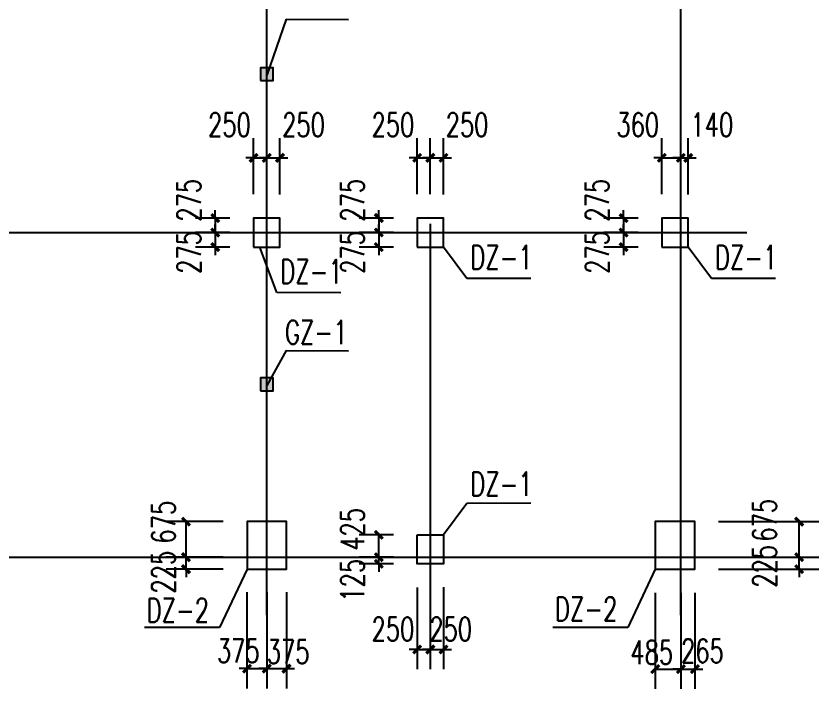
# Model space of a CAD drawing. Extents: x 180850 to 1399066, y 48356 to 327880.
# Drawn here: x 356679 to 371899, y 65414 to 78159 of the extents above; entities that cross this region are included whole.
import ezdxf

# ---------------------------------------------------------------- set-up
doc = ezdxf.new("R2010")
doc.units = 0
doc.header["$LTSCALE"] = 1000
for name, color, linetype in [('AXIS', 3, 'Continuous'), ('BASE_DE', 7, 'Continuous'), ('DIM_LEAD', 3, 'Continuous'), ('DOTE', 1, 'Continuous'), ('YCX', 90, 'Continuous'), ('承台', 2, 'Continuous')]:
    doc.layers.add(name, color=color, linetype=linetype)
doc.styles.add('_TCH_DIM_T3', font='SIMPLEX', dxfattribs={"width": 0.705882, "bigfont": 'GBCBIG'})
doc.dimstyles.new('_TCH_ARCH&&150', dxfattribs={"dimtxt": 446.25, "dimasz": 150, "dimexe": 375, "dimexo": 450, "dimgap": 189.375, "dimtad": 1, "dimdec": 0, "dimzin": 0, "dimdsep": 46, "dimtxsty": '_TCH_DIM_T3', "dimblk": 'ARCHTICK', "dimcen": 0.09, "dimclrd": 3, "dimclre": 3, "dimclrt": 7, "dimazin": 2, "dimtfac": 1, "dimtdec": 0, "dimtix": 1, "dimtmove": 2, "dimatfit": 3, "dimfxl": 1, "dimtolj": 1, "dimtzin": 0, "dimarcsym": 0})
doc.dimstyles.new('TCH_150_1', dxfattribs={"dimtxt": 446.25, "dimasz": 150, "dimexe": 375, "dimexo": 450, "dimgap": 189.375, "dimtad": 1, "dimdec": 0, "dimzin": 0, "dimdsep": 46, "dimtxsty": '_TCH_DIM_T3', "dimblk": 'ARCHTICK', "dimcen": 0.09, "dimclrd": 256, "dimclre": 256, "dimclrt": 7, "dimazin": 2, "dimtfac": 1, "dimtdec": 0, "dimtix": 1, "dimtmove": 2, "dimatfit": 3, "dimfxl": 1, "dimtolj": 1, "dimtzin": 0, "dimarcsym": 0})

# ---------------------------------------------------------------- blocks, each defined once
blk = doc.blocks.new('_ArchTick')
at = {"color": 0, "linetype": 'ByBlock', "const_width": 0.4}
blk.add_lwpolyline([(-0.5, -0.5), (0.5, 0.5)], dxfattribs=at)
blk = doc.blocks.new('*D1081')
at = {"color": 3, "lineweight": -2, "transparency": 16777216}
for p, q in [((368797, 67233), (368797, 65414)), ((369282, 67233), (369282, 65414)), ((368797, 65789), (369282, 65789))]:
    blk.add_line(p, q, dxfattribs=at)
at = {"layer": 'Defpoints', "color": 0, "transparency": 16777216}
for p in [(368797, 67683), (369282, 67683), (369282, 65789)]:
    blk.add_point(p, dxfattribs=at)
at = {"color": 3, "lineweight": -2, "transparency": 16777216, "xscale": 150, "yscale": 150, "zscale": 150, "rotation": 180}
blk.add_blockref('_ArchTick', (368797, 65789), dxfattribs=at)
at = {"color": 3, "lineweight": -2, "transparency": 16777216, "xscale": 150, "yscale": 150, "zscale": 150}
blk.add_blockref('_ArchTick', (369282, 65789), dxfattribs=at)
at = {"color": 7, "transparency": 16777216, "insert": (368730, 66106), "char_height": 446.2, "attachment_point": 5, "style": '_TCH_DIM_T3'}
blk.add_mtext('\\A1;485', dxfattribs=at)
blk = doc.blocks.new('*D1082')
at = {"color": 3, "lineweight": -2, "transparency": 16777216}
for p, q in [((369282, 67233), (369282, 65414)), ((369547, 67233), (369547, 65414)), ((369282, 65789), (369132, 65789)), ((369282, 65789), (369547, 65789)), ((369547, 65789), (369697, 65789))]:
    blk.add_line(p, q, dxfattribs=at)
at = {"layer": 'Defpoints', "color": 0, "transparency": 16777216}
for p in [(369282, 67683), (369547, 67683), (369547, 65789)]:
    blk.add_point(p, dxfattribs=at)
at = {"color": 3, "lineweight": -2, "transparency": 16777216, "xscale": 150, "yscale": 150, "zscale": 150}
blk.add_blockref('_ArchTick', (369282, 65789), dxfattribs=at)
at = {"color": 3, "lineweight": -2, "transparency": 16777216, "xscale": 150, "yscale": 150, "zscale": 150, "rotation": 180}
blk.add_blockref('_ArchTick', (369547, 65789), dxfattribs=at)
at = {"color": 7, "transparency": 16777216, "insert": (369690, 66133), "char_height": 446.2, "attachment_point": 5, "style": '_TCH_DIM_T3'}
blk.add_mtext('\\A1;265', dxfattribs=at)
blk = doc.blocks.new('*D1083')
at = {"color": 3, "lineweight": -2, "transparency": 16777216}
for p, q in [((361057, 67244), (361057, 65423)), ((361432, 67244), (361432, 65423)), ((361057, 65798), (360907, 65798)), ((361057, 65798), (361432, 65798)), ((361432, 65798), (361582, 65798))]:
    blk.add_line(p, q, dxfattribs=at)
at = {"layer": 'Defpoints', "color": 0, "transparency": 16777216}
for p in [(361057, 67694), (361432, 67694), (361432, 65798)]:
    blk.add_point(p, dxfattribs=at)
at = {"color": 3, "lineweight": -2, "transparency": 16777216, "xscale": 150, "yscale": 150, "zscale": 150}
blk.add_blockref('_ArchTick', (361057, 65798), dxfattribs=at)
at = {"color": 3, "lineweight": -2, "transparency": 16777216, "xscale": 150, "yscale": 150, "zscale": 150, "rotation": 180}
blk.add_blockref('_ArchTick', (361432, 65798), dxfattribs=at)
at = {"color": 7, "transparency": 16777216, "insert": (360892, 66136), "char_height": 446.2, "attachment_point": 5, "style": '_TCH_DIM_T3'}
blk.add_mtext('\\A1;375', dxfattribs=at)
blk = doc.blocks.new('*D1084')
at = {"color": 3, "lineweight": -2, "transparency": 16777216}
for p, q in [((361432, 67244), (361432, 65423)), ((361807, 67244), (361807, 65423)), ((361432, 65798), (361282, 65798)), ((361432, 65798), (361807, 65798)), ((361807, 65798), (361957, 65798))]:
    blk.add_line(p, q, dxfattribs=at)
at = {"layer": 'Defpoints', "color": 0, "transparency": 16777216}
for p in [(361432, 67694), (361807, 67694), (361807, 65798)]:
    blk.add_point(p, dxfattribs=at)
at = {"color": 3, "lineweight": -2, "transparency": 16777216, "xscale": 150, "yscale": 150, "zscale": 150}
blk.add_blockref('_ArchTick', (361432, 65798), dxfattribs=at)
at = {"color": 3, "lineweight": -2, "transparency": 16777216, "xscale": 150, "yscale": 150, "zscale": 150, "rotation": 180}
blk.add_blockref('_ArchTick', (361807, 65798), dxfattribs=at)
at = {"color": 7, "transparency": 16777216, "insert": (361838, 66119), "char_height": 446.2, "attachment_point": 5, "style": '_TCH_DIM_T3'}
blk.add_mtext('\\A1;375', dxfattribs=at)
blk = doc.blocks.new('*D1085')
at = {"color": 3, "lineweight": -2, "transparency": 16777216}
for p, q in [((369997, 68583), (371899, 68583)), ((371524, 67908), (371524, 68583)), ((369997, 67908), (371899, 67908))]:
    blk.add_line(p, q, dxfattribs=at)
at = {"layer": 'Defpoints', "color": 0, "transparency": 16777216}
for p in [(369547, 68583), (371524, 68583), (369547, 67908)]:
    blk.add_point(p, dxfattribs=at)
at = {"color": 3, "lineweight": -2, "transparency": 16777216, "xscale": 150, "yscale": 150, "zscale": 150}
for p, rotation in [((371524, 68583), 90), ((371524, 67908), 270)]:
    blk.add_blockref('_ArchTick', p, dxfattribs=dict(at, rotation=rotation))
at = {"color": 7, "transparency": 16777216, "insert": (370869, 68608), "char_height": 446.2, "attachment_point": 5, "rotation": 90, "style": '_TCH_DIM_T3'}
blk.add_mtext('\\A1;675', dxfattribs=at)
blk = doc.blocks.new('*D1086')
at = {"color": 3, "lineweight": -2, "transparency": 16777216}
for p, q in [((371524, 67908), (371524, 68058)), ((369997, 67908), (371899, 67908)), ((371524, 67683), (371524, 67908)), ((369998, 67683), (371899, 67683)), ((371524, 67683), (371524, 67533))]:
    blk.add_line(p, q, dxfattribs=at)
at = {"layer": 'Defpoints', "color": 0, "transparency": 16777216}
for p in [(369547, 67908), (371524, 67908), (369548, 67683)]:
    blk.add_point(p, dxfattribs=at)
at = {"color": 3, "lineweight": -2, "transparency": 16777216, "xscale": 150, "yscale": 150, "zscale": 150}
for p, rotation in [((371524, 67908), 270), ((371524, 67683), 90)]:
    blk.add_blockref('_ArchTick', p, dxfattribs=dict(at, rotation=rotation))
at = {"color": 7, "transparency": 16777216, "insert": (370869, 67737), "char_height": 446.2, "attachment_point": 5, "rotation": 90, "style": '_TCH_DIM_T3'}
blk.add_mtext('\\A1;225', dxfattribs=at)
blk = doc.blocks.new('*D1087')
at = {"color": 3, "lineweight": -2, "transparency": 16777216}
for p, q in [((360607, 68583), (359526, 68583)), ((359901, 67908), (359901, 68583)), ((360607, 67908), (359526, 67908))]:
    blk.add_line(p, q, dxfattribs=at)
at = {"layer": 'Defpoints', "color": 0, "transparency": 16777216}
for p in [(359901, 68583), (361057, 68583), (361057, 67908)]:
    blk.add_point(p, dxfattribs=at)
at = {"color": 3, "lineweight": -2, "transparency": 16777216, "xscale": 150, "yscale": 150, "zscale": 150}
for p, rotation in [((359901, 68583), 90), ((359901, 67908), 270)]:
    blk.add_blockref('_ArchTick', p, dxfattribs=dict(at, rotation=rotation))
at = {"color": 7, "transparency": 16777216, "insert": (359474, 68572), "char_height": 446.2, "attachment_point": 5, "rotation": 90, "style": '_TCH_DIM_T3'}
blk.add_mtext('\\A1;675', dxfattribs=at)
blk = doc.blocks.new('*D1088')
at = {"color": 3, "lineweight": -2, "transparency": 16777216}
for p, q in [((359901, 67908), (359901, 68058)), ((360607, 67908), (359526, 67908)), ((359901, 67683), (359901, 67908)), ((360608, 67683), (359526, 67683)), ((359901, 67683), (359901, 67533))]:
    blk.add_line(p, q, dxfattribs=at)
at = {"layer": 'Defpoints', "color": 0, "transparency": 16777216}
for p in [(359901, 67908), (361057, 67908), (361058, 67683)]:
    blk.add_point(p, dxfattribs=at)
at = {"color": 3, "lineweight": -2, "transparency": 16777216, "xscale": 150, "yscale": 150, "zscale": 150}
for p, rotation in [((359901, 67908), 270), ((359901, 67683), 90)]:
    blk.add_blockref('_ArchTick', p, dxfattribs=dict(at, rotation=rotation))
at = {"color": 7, "transparency": 16777216, "insert": (359474, 67624), "char_height": 446.2, "attachment_point": 5, "rotation": 90, "style": '_TCH_DIM_T3'}
blk.add_mtext('\\A1;225', dxfattribs=at)
blk = doc.blocks.new('*D1089')
at = {"layer": 'AXIS', "linetype": 'ByBlock', "lineweight": -2, "transparency": 16777216}
for p, q in [((364282, 67333), (364282, 65786)), ((364532, 67333), (364532, 65786)), ((364282, 66161), (364132, 66161)), ((364282, 66161), (364532, 66161)), ((364532, 66161), (364682, 66161))]:
    blk.add_line(p, q, dxfattribs=at)
at = {"layer": 'Defpoints', "color": 0, "linetype": 'ByBlock', "transparency": 16777216}
for p in [(364282, 67783), (364532, 67783), (364532, 66161)]:
    blk.add_point(p, dxfattribs=at)
at = {"layer": 'AXIS', "linetype": 'ByBlock', "lineweight": -2, "transparency": 16777216, "xscale": 150, "yscale": 150, "zscale": 150}
blk.add_blockref('_ArchTick', (364282, 66161), dxfattribs=at)
at = {"layer": 'AXIS', "linetype": 'ByBlock', "lineweight": -2, "transparency": 16777216, "xscale": 150, "yscale": 150, "zscale": 150, "rotation": 180}
blk.add_blockref('_ArchTick', (364532, 66161), dxfattribs=at)
at = {"layer": 'AXIS', "color": 7, "linetype": 'ByBlock', "transparency": 16777216, "insert": (363824, 66548), "char_height": 446.2, "attachment_point": 5, "style": '_TCH_DIM_T3'}
blk.add_mtext('\\A1;250', dxfattribs=at)
blk = doc.blocks.new('*D1090')
at = {"layer": 'AXIS', "linetype": 'ByBlock', "lineweight": -2, "transparency": 16777216}
for p, q in [((363832, 68333), (363181, 68333)), ((363556, 67908), (363556, 68333)), ((363832, 67908), (363181, 67908))]:
    blk.add_line(p, q, dxfattribs=at)
at = {"layer": 'Defpoints', "color": 0, "linetype": 'ByBlock', "transparency": 16777216}
for p in [(363556, 68333), (364282, 68333), (364282, 67908)]:
    blk.add_point(p, dxfattribs=at)
at = {"layer": 'AXIS', "linetype": 'ByBlock', "lineweight": -2, "transparency": 16777216, "xscale": 150, "yscale": 150, "zscale": 150}
for p, rotation in [((363556, 68333), 90), ((363556, 67908), 270)]:
    blk.add_blockref('_ArchTick', p, dxfattribs=dict(at, rotation=rotation))
at = {"layer": 'AXIS', "color": 7, "linetype": 'ByBlock', "transparency": 16777216, "insert": (363056, 68435), "char_height": 446.2, "attachment_point": 5, "rotation": 90, "style": '_TCH_DIM_T3'}
blk.add_mtext('\\A1;425', dxfattribs=at)
blk = doc.blocks.new('*D1091')
at = {"layer": 'AXIS', "linetype": 'ByBlock', "lineweight": -2, "transparency": 16777216}
for p, q in [((363556, 67908), (363556, 68058)), ((363832, 67908), (363181, 67908)), ((363556, 67783), (363556, 67908)), ((363832, 67783), (363181, 67783)), ((363556, 67783), (363556, 67633))]:
    blk.add_line(p, q, dxfattribs=at)
at = {"layer": 'Defpoints', "color": 0, "linetype": 'ByBlock', "transparency": 16777216}
for p in [(363556, 67908), (364282, 67908), (364282, 67783)]:
    blk.add_point(p, dxfattribs=at)
at = {"layer": 'AXIS', "linetype": 'ByBlock', "lineweight": -2, "transparency": 16777216, "xscale": 150, "yscale": 150, "zscale": 150}
for p, rotation in [((363556, 67908), 270), ((363556, 67783), 90)]:
    blk.add_blockref('_ArchTick', p, dxfattribs=dict(at, rotation=rotation))
at = {"layer": 'AXIS', "color": 7, "linetype": 'ByBlock', "transparency": 16777216, "insert": (363056, 67472), "char_height": 446.2, "attachment_point": 5, "rotation": 90, "style": '_TCH_DIM_T3'}
blk.add_mtext('\\A1;125', dxfattribs=at)
blk = doc.blocks.new('*D1092')
at = {"layer": 'AXIS', "linetype": 'ByBlock', "lineweight": -2, "transparency": 16777216}
for p, q in [((364532, 67333), (364532, 65786)), ((364782, 67339), (364782, 65786)), ((364532, 66161), (364382, 66161)), ((364532, 66161), (364782, 66161)), ((364782, 66161), (364932, 66161))]:
    blk.add_line(p, q, dxfattribs=at)
at = {"layer": 'Defpoints', "color": 0, "linetype": 'ByBlock', "transparency": 16777216}
for p in [(364532, 67783), (364782, 67789), (364782, 66161)]:
    blk.add_point(p, dxfattribs=at)
at = {"layer": 'AXIS', "linetype": 'ByBlock', "lineweight": -2, "transparency": 16777216, "xscale": 150, "yscale": 150, "zscale": 150}
blk.add_blockref('_ArchTick', (364532, 66161), dxfattribs=at)
at = {"layer": 'AXIS', "linetype": 'ByBlock', "lineweight": -2, "transparency": 16777216, "xscale": 150, "yscale": 150, "zscale": 150, "rotation": 180}
blk.add_blockref('_ArchTick', (364782, 66161), dxfattribs=at)
at = {"layer": 'AXIS', "color": 7, "linetype": 'ByBlock', "transparency": 16777216, "insert": (364919, 66548), "char_height": 446.2, "attachment_point": 5, "style": '_TCH_DIM_T3'}
blk.add_mtext('\\A1;250', dxfattribs=at)
blk = doc.blocks.new('*D1121')
at = {"layer": 'AXIS', "linetype": 'ByBlock', "lineweight": -2, "transparency": 16777216}
for p, q in [((364282, 74783), (364282, 75848)), ((364532, 74783), (364532, 75848)), ((364282, 75473), (364132, 75473)), ((364282, 75473), (364532, 75473)), ((364532, 75473), (364682, 75473))]:
    blk.add_line(p, q, dxfattribs=at)
at = {"layer": 'Defpoints', "color": 0, "linetype": 'ByBlock', "transparency": 16777216}
for p in [(364532, 75473), (364282, 74333), (364532, 74333)]:
    blk.add_point(p, dxfattribs=at)
at = {"layer": 'AXIS', "linetype": 'ByBlock', "lineweight": -2, "transparency": 16777216, "xscale": 150, "yscale": 150, "zscale": 150}
blk.add_blockref('_ArchTick', (364282, 75473), dxfattribs=at)
at = {"layer": 'AXIS', "linetype": 'ByBlock', "lineweight": -2, "transparency": 16777216, "xscale": 150, "yscale": 150, "zscale": 150, "rotation": 180}
blk.add_blockref('_ArchTick', (364532, 75473), dxfattribs=at)
at = {"layer": 'AXIS', "color": 7, "linetype": 'ByBlock', "transparency": 16777216, "insert": (363824, 76100), "char_height": 446.2, "attachment_point": 5, "style": '_TCH_DIM_T3'}
blk.add_mtext('\\A1;250', dxfattribs=at)
blk = doc.blocks.new('*D1122')
at = {"layer": 'AXIS', "linetype": 'ByBlock', "lineweight": -2, "transparency": 16777216}
for p, q in [((363556, 74058), (363556, 74208)), ((363832, 74058), (363181, 74058)), ((363556, 74058), (363556, 73783)), ((363832, 73783), (363181, 73783)), ((363556, 73783), (363556, 73633))]:
    blk.add_line(p, q, dxfattribs=at)
at = {"layer": 'Defpoints', "color": 0, "linetype": 'ByBlock', "transparency": 16777216}
for p in [(364282, 74058), (363556, 73783), (364282, 73783)]:
    blk.add_point(p, dxfattribs=at)
at = {"layer": 'AXIS', "linetype": 'ByBlock', "lineweight": -2, "transparency": 16777216, "xscale": 150, "yscale": 150, "zscale": 150}
for p, rotation in [((363556, 74058), 270), ((363556, 73783), 90)]:
    blk.add_blockref('_ArchTick', p, dxfattribs=dict(at, rotation=rotation))
at = {"layer": 'AXIS', "color": 7, "linetype": 'ByBlock', "transparency": 16777216, "insert": (363056, 73681), "char_height": 446.2, "attachment_point": 5, "rotation": 90, "style": '_TCH_DIM_T3'}
blk.add_mtext('\\A1;275', dxfattribs=at)
blk = doc.blocks.new('*D1123')
at = {"layer": 'AXIS', "linetype": 'ByBlock', "lineweight": -2, "transparency": 16777216}
for p, q in [((363556, 74333), (363556, 74483)), ((363832, 74333), (363181, 74333)), ((363556, 74333), (363556, 74058)), ((363832, 74058), (363181, 74058)), ((363556, 74058), (363556, 73908))]:
    blk.add_line(p, q, dxfattribs=at)
at = {"layer": 'Defpoints', "color": 0, "linetype": 'ByBlock', "transparency": 16777216}
for p in [(364282, 74333), (363556, 74058), (364282, 74058)]:
    blk.add_point(p, dxfattribs=at)
at = {"layer": 'AXIS', "linetype": 'ByBlock', "lineweight": -2, "transparency": 16777216, "xscale": 150, "yscale": 150, "zscale": 150}
for p, rotation in [((363556, 74333), 270), ((363556, 74058), 90)]:
    blk.add_blockref('_ArchTick', p, dxfattribs=dict(at, rotation=rotation))
at = {"layer": 'AXIS', "color": 7, "linetype": 'ByBlock', "transparency": 16777216, "insert": (363056, 74669), "char_height": 446.2, "attachment_point": 5, "rotation": 90, "style": '_TCH_DIM_T3'}
blk.add_mtext('\\A1;275', dxfattribs=at)
blk = doc.blocks.new('*D1124')
at = {"layer": 'AXIS', "linetype": 'ByBlock', "lineweight": -2, "transparency": 16777216}
for p, q in [((364532, 74783), (364532, 75848)), ((364782, 74778), (364782, 75848)), ((364532, 75473), (364382, 75473)), ((364532, 75473), (364782, 75473)), ((364782, 75473), (364932, 75473))]:
    blk.add_line(p, q, dxfattribs=at)
at = {"layer": 'Defpoints', "color": 0, "linetype": 'ByBlock', "transparency": 16777216}
for p in [(364782, 75473), (364532, 74333), (364782, 74328)]:
    blk.add_point(p, dxfattribs=at)
at = {"layer": 'AXIS', "linetype": 'ByBlock', "lineweight": -2, "transparency": 16777216, "xscale": 150, "yscale": 150, "zscale": 150}
blk.add_blockref('_ArchTick', (364532, 75473), dxfattribs=at)
at = {"layer": 'AXIS', "linetype": 'ByBlock', "lineweight": -2, "transparency": 16777216, "xscale": 150, "yscale": 150, "zscale": 150, "rotation": 180}
blk.add_blockref('_ArchTick', (364782, 75473), dxfattribs=at)
at = {"layer": 'AXIS', "color": 7, "linetype": 'ByBlock', "transparency": 16777216, "insert": (365229, 76100), "char_height": 446.2, "attachment_point": 5, "style": '_TCH_DIM_T3'}
blk.add_mtext('\\A1;250', dxfattribs=at)
blk = doc.blocks.new('*D1125')
at = {"layer": 'AXIS', "linetype": 'ByBlock', "lineweight": -2, "transparency": 16777216}
for p, q in [((361182, 74783), (361182, 75848)), ((361432, 74783), (361432, 75848)), ((361182, 75473), (361032, 75473)), ((361182, 75473), (361432, 75473)), ((361432, 75473), (361582, 75473))]:
    blk.add_line(p, q, dxfattribs=at)
at = {"layer": 'Defpoints', "color": 0, "linetype": 'ByBlock', "transparency": 16777216}
for p in [(361432, 75473), (361182, 74333), (361432, 74333)]:
    blk.add_point(p, dxfattribs=at)
at = {"layer": 'AXIS', "linetype": 'ByBlock', "lineweight": -2, "transparency": 16777216, "xscale": 150, "yscale": 150, "zscale": 150}
blk.add_blockref('_ArchTick', (361182, 75473), dxfattribs=at)
at = {"layer": 'AXIS', "linetype": 'ByBlock', "lineweight": -2, "transparency": 16777216, "xscale": 150, "yscale": 150, "zscale": 150, "rotation": 180}
blk.add_blockref('_ArchTick', (361432, 75473), dxfattribs=at)
at = {"layer": 'AXIS', "color": 7, "linetype": 'ByBlock', "transparency": 16777216, "insert": (360724, 76100), "char_height": 446.2, "attachment_point": 5, "style": '_TCH_DIM_T3'}
blk.add_mtext('\\A1;250', dxfattribs=at)
blk = doc.blocks.new('*D1126')
at = {"layer": 'AXIS', "linetype": 'ByBlock', "lineweight": -2, "transparency": 16777216}
for p, q in [((360456, 74058), (360456, 74208)), ((360732, 74058), (360081, 74058)), ((360456, 74058), (360456, 73783)), ((360732, 73783), (360081, 73783)), ((360456, 73783), (360456, 73633))]:
    blk.add_line(p, q, dxfattribs=at)
at = {"layer": 'Defpoints', "color": 0, "linetype": 'ByBlock', "transparency": 16777216}
for p in [(361182, 74058), (360456, 73783), (361182, 73783)]:
    blk.add_point(p, dxfattribs=at)
at = {"layer": 'AXIS', "linetype": 'ByBlock', "lineweight": -2, "transparency": 16777216, "xscale": 150, "yscale": 150, "zscale": 150}
for p, rotation in [((360456, 74058), 270), ((360456, 73783), 90)]:
    blk.add_blockref('_ArchTick', p, dxfattribs=dict(at, rotation=rotation))
at = {"layer": 'AXIS', "color": 7, "linetype": 'ByBlock', "transparency": 16777216, "insert": (359956, 73681), "char_height": 446.2, "attachment_point": 5, "rotation": 90, "style": '_TCH_DIM_T3'}
blk.add_mtext('\\A1;275', dxfattribs=at)
blk = doc.blocks.new('*D1127')
at = {"layer": 'AXIS', "linetype": 'ByBlock', "lineweight": -2, "transparency": 16777216}
for p, q in [((360456, 74333), (360456, 74483)), ((360732, 74333), (360081, 74333)), ((360456, 74333), (360456, 74058)), ((360732, 74058), (360081, 74058)), ((360456, 74058), (360456, 73908))]:
    blk.add_line(p, q, dxfattribs=at)
at = {"layer": 'Defpoints', "color": 0, "linetype": 'ByBlock', "transparency": 16777216}
for p in [(361182, 74333), (360456, 74058), (361182, 74058)]:
    blk.add_point(p, dxfattribs=at)
at = {"layer": 'AXIS', "linetype": 'ByBlock', "lineweight": -2, "transparency": 16777216, "xscale": 150, "yscale": 150, "zscale": 150}
for p, rotation in [((360456, 74333), 270), ((360456, 74058), 90)]:
    blk.add_blockref('_ArchTick', p, dxfattribs=dict(at, rotation=rotation))
at = {"layer": 'AXIS', "color": 7, "linetype": 'ByBlock', "transparency": 16777216, "insert": (359956, 74669), "char_height": 446.2, "attachment_point": 5, "rotation": 90, "style": '_TCH_DIM_T3'}
blk.add_mtext('\\A1;275', dxfattribs=at)
blk = doc.blocks.new('*D1128')
at = {"layer": 'AXIS', "linetype": 'ByBlock', "lineweight": -2, "transparency": 16777216}
for p, q in [((361432, 74783), (361432, 75848)), ((361682, 74778), (361682, 75848)), ((361432, 75473), (361282, 75473)), ((361432, 75473), (361682, 75473)), ((361682, 75473), (361832, 75473))]:
    blk.add_line(p, q, dxfattribs=at)
at = {"layer": 'Defpoints', "color": 0, "linetype": 'ByBlock', "transparency": 16777216}
for p in [(361682, 75473), (361432, 74333), (361682, 74328)]:
    blk.add_point(p, dxfattribs=at)
at = {"layer": 'AXIS', "linetype": 'ByBlock', "lineweight": -2, "transparency": 16777216, "xscale": 150, "yscale": 150, "zscale": 150}
blk.add_blockref('_ArchTick', (361432, 75473), dxfattribs=at)
at = {"layer": 'AXIS', "linetype": 'ByBlock', "lineweight": -2, "transparency": 16777216, "xscale": 150, "yscale": 150, "zscale": 150, "rotation": 180}
blk.add_blockref('_ArchTick', (361682, 75473), dxfattribs=at)
at = {"layer": 'AXIS', "color": 7, "linetype": 'ByBlock', "transparency": 16777216, "insert": (362129, 76100), "char_height": 446.2, "attachment_point": 5, "style": '_TCH_DIM_T3'}
blk.add_mtext('\\A1;250', dxfattribs=at)
blk = doc.blocks.new('*D1129')
at = {"layer": 'AXIS', "linetype": 'ByBlock', "lineweight": -2, "transparency": 16777216}
for p, q in [((368922, 74783), (368922, 75848)), ((369282, 74783), (369282, 75848)), ((368922, 75473), (368772, 75473)), ((368922, 75473), (369282, 75473)), ((369282, 75473), (369432, 75473))]:
    blk.add_line(p, q, dxfattribs=at)
at = {"layer": 'Defpoints', "color": 0, "linetype": 'ByBlock', "transparency": 16777216}
for p in [(369282, 75473), (368922, 74333), (369282, 74333)]:
    blk.add_point(p, dxfattribs=at)
at = {"layer": 'AXIS', "linetype": 'ByBlock', "lineweight": -2, "transparency": 16777216, "xscale": 150, "yscale": 150, "zscale": 150}
blk.add_blockref('_ArchTick', (368922, 75473), dxfattribs=at)
at = {"layer": 'AXIS', "linetype": 'ByBlock', "lineweight": -2, "transparency": 16777216, "xscale": 150, "yscale": 150, "zscale": 150, "rotation": 180}
blk.add_blockref('_ArchTick', (369282, 75473), dxfattribs=at)
at = {"layer": 'AXIS', "color": 7, "linetype": 'ByBlock', "transparency": 16777216, "insert": (368464, 76100), "char_height": 446.2, "attachment_point": 5, "style": '_TCH_DIM_T3'}
blk.add_mtext('\\A1;360', dxfattribs=at)
blk = doc.blocks.new('*D1130')
at = {"layer": 'AXIS', "linetype": 'ByBlock', "lineweight": -2, "transparency": 16777216}
for p, q in [((368196, 74058), (368196, 74208)), ((368472, 74058), (367821, 74058)), ((368196, 74058), (368196, 73783)), ((368472, 73783), (367821, 73783)), ((368196, 73783), (368196, 73633))]:
    blk.add_line(p, q, dxfattribs=at)
at = {"layer": 'Defpoints', "color": 0, "linetype": 'ByBlock', "transparency": 16777216}
for p in [(368922, 74058), (368196, 73783), (368922, 73783)]:
    blk.add_point(p, dxfattribs=at)
at = {"layer": 'AXIS', "linetype": 'ByBlock', "lineweight": -2, "transparency": 16777216, "xscale": 150, "yscale": 150, "zscale": 150}
for p, rotation in [((368196, 74058), 270), ((368196, 73783), 90)]:
    blk.add_blockref('_ArchTick', p, dxfattribs=dict(at, rotation=rotation))
at = {"layer": 'AXIS', "color": 7, "linetype": 'ByBlock', "transparency": 16777216, "insert": (367696, 73681), "char_height": 446.2, "attachment_point": 5, "rotation": 90, "style": '_TCH_DIM_T3'}
blk.add_mtext('\\A1;275', dxfattribs=at)
blk = doc.blocks.new('*D1131')
at = {"layer": 'AXIS', "linetype": 'ByBlock', "lineweight": -2, "transparency": 16777216}
for p, q in [((368196, 74333), (368196, 74483)), ((368472, 74333), (367821, 74333)), ((368196, 74333), (368196, 74058)), ((368472, 74058), (367821, 74058)), ((368196, 74058), (368196, 73908))]:
    blk.add_line(p, q, dxfattribs=at)
at = {"layer": 'Defpoints', "color": 0, "linetype": 'ByBlock', "transparency": 16777216}
for p in [(368922, 74333), (368196, 74058), (368922, 74058)]:
    blk.add_point(p, dxfattribs=at)
at = {"layer": 'AXIS', "linetype": 'ByBlock', "lineweight": -2, "transparency": 16777216, "xscale": 150, "yscale": 150, "zscale": 150}
for p, rotation in [((368196, 74333), 270), ((368196, 74058), 90)]:
    blk.add_blockref('_ArchTick', p, dxfattribs=dict(at, rotation=rotation))
at = {"layer": 'AXIS', "color": 7, "linetype": 'ByBlock', "transparency": 16777216, "insert": (367696, 74669), "char_height": 446.2, "attachment_point": 5, "rotation": 90, "style": '_TCH_DIM_T3'}
blk.add_mtext('\\A1;275', dxfattribs=at)
blk = doc.blocks.new('*D1132')
at = {"layer": 'AXIS', "linetype": 'ByBlock', "lineweight": -2, "transparency": 16777216}
for p, q in [((369282, 74783), (369282, 75848)), ((369422, 74778), (369422, 75848)), ((369282, 75473), (369132, 75473)), ((369282, 75473), (369422, 75473)), ((369422, 75473), (369572, 75473))]:
    blk.add_line(p, q, dxfattribs=at)
at = {"layer": 'Defpoints', "color": 0, "linetype": 'ByBlock', "transparency": 16777216}
for p in [(369422, 75473), (369282, 74333), (369422, 74328)]:
    blk.add_point(p, dxfattribs=at)
at = {"layer": 'AXIS', "linetype": 'ByBlock', "lineweight": -2, "transparency": 16777216, "xscale": 150, "yscale": 150, "zscale": 150}
blk.add_blockref('_ArchTick', (369282, 75473), dxfattribs=at)
at = {"layer": 'AXIS', "linetype": 'ByBlock', "lineweight": -2, "transparency": 16777216, "xscale": 150, "yscale": 150, "zscale": 150, "rotation": 180}
blk.add_blockref('_ArchTick', (369422, 75473), dxfattribs=at)
at = {"layer": 'AXIS', "color": 7, "linetype": 'ByBlock', "transparency": 16777216, "insert": (369869, 76100), "char_height": 446.2, "attachment_point": 5, "style": '_TCH_DIM_T3'}
blk.add_mtext('\\A1;140', dxfattribs=at)

msp = doc.modelspace()

# ---------------------------------------------------------------- hatches: boundary and pattern name
h = msp.add_hatch(color=256)
h.dxf.hatch_style = 1
h.paths.add_polyline_path([(361552.41, 77178.25), (361312.41, 77178.25), (361312.41, 76938.25), (361552.41, 76938.25)])
h = msp.add_hatch(color=256)
h.dxf.hatch_style = 1
h.paths.add_polyline_path([(361552.41, 71303.25), (361312.41, 71303.25), (361312.41, 71063.25), (361552.41, 71063.25)])

# ---------------------------------------------------------------- linework, layer by layer
for points in [[(361312.41, 76938.25), (361552.41, 76938.25), (361552.41, 77178.25), (361312.41, 77178.25)], [(361312.41, 71063.25), (361552.41, 71063.25), (361552.41, 71303.25), (361312.41, 71303.25)]]:
    msp.add_lwpolyline(points, close=True)
at = {"layer": 'BASE_DE'}
for points in [[(361057.41, 67683.03), (361807.41, 67682.9), (361807.41, 68583.16), (361057.41, 68583.29)], [(368797.41, 67683.03), (369547.41, 67682.9), (369547.41, 68583.16), (368797.41, 68583.29)]]:
    msp.add_lwpolyline(points, close=True, dxfattribs=at)
at = {"layer": 'DIM_LEAD'}
for p, q in [((361057.41, 67683.03), (360535.53, 66577.73)), ((368797.41, 67683.03), (368275.53, 66577.73)), ((360535.53, 66577.73), (359113.81, 66577.73)), ((368275.53, 66577.73), (366853.81, 66577.73))]:
    msp.add_line(p, q, dxfattribs=at)
at = {"layer": 'DOTE'}
for p, q in [((361432.41, 66808.25), (361430.76, 119733.25)), ((369282.41, 66808.25), (369280.76, 119733.25)), ((364532.41, 74224.13), (364532.41, 66751.83)), ((318657.41, 74058.25), (370532.41, 74058.25)), ((318657.41, 67908.25), (370532.41, 67908.25))]:
    msp.add_line(p, q, dxfattribs=at)
at = {"layer": 'YCX'}
for p, q in [((361800.59, 78097.28), (361432.41, 77038.08)), ((361800.59, 78097.28), (362978.22, 78095.74)), ((361622.2, 72920.41), (361298.5, 73783.25)), ((365222.2, 73187.58), (364782.41, 73783.25)), ((369862.2, 73187.58), (369422.41, 73783.25)), ((366436.52, 73184.98), (365222.2, 73187.58)), ((371076.52, 73184.98), (369862.2, 73187.58)), ((362836.52, 72917.82), (361622.2, 72920.41)), ((361800.59, 71822.28), (361432.41, 71163.08)), ((361800.59, 71822.28), (362978.22, 71820.74)), ((365222.2, 68928.67), (364782.41, 68333)), ((366436.52, 68931.27), (365222.2, 68928.67))]:
    msp.add_line(p, q, dxfattribs=at)
at = {"layer": '承台', "color": 6}
for points in [[(361182.41, 73783.25), (361682.41, 73783.25), (361682.41, 74333.25), (361182.41, 74333.25)], [(364282.41, 73783.25), (364782.41, 73783.25), (364782.41, 74333.25), (364282.41, 74333.25)], [(368922.41, 73783.25), (369422.41, 73783.25), (369422.41, 74333.25), (368922.41, 74333.25)], [(364282.41, 68333), (364782.41, 68333), (364782.41, 67783), (364282.41, 67783)]]:
    msp.add_lwpolyline(points, close=True, dxfattribs=at)

# ---------------------------------------------------------------- texts
at = {"layer": 'YCX', "style": '_TCH_DIM_T3', "width": 0.705882}
for s, p in [('DZ-1', (365287.98, 73362.99)), ('DZ-1', (369927.98, 73362.99)), ('DZ-1', (361687.98, 73095.82)), ('GZ-1', (361777.53, 71945.23)), ('DZ-1', (365287.98, 69070.05))]:
    msp.add_text(s, height=450, dxfattribs=at).set_placement(p)
at = {"layer": '承台', "color": 6, "style": '_TCH_DIM_T3', "width": 0.705882}
for p in [(359154.33, 66679.19), (366894.33, 66704.19)]:
    msp.add_text('DZ-2', height=450, dxfattribs=at).set_placement(p)

# ---------------------------------------------------------------- dimensions: what is measured, and where the dimension line sits
for base, p1, p2, picture, middle in [((371524.01, 68583.16), (369547.41, 67908.25), (369547.41, 68583.16), '*D1085', (370868.85, 68608.16)), ((359901.12, 68583.29), (361057.41, 67908.25), (361057.29, 68583.29), '*D1087', (359473.92, 68571.65)), ((371524.01, 67908.25), (369547.55, 67682.9), (369547.41, 67908.25), '*D1086', (370868.85, 67736.8)), ((359901.12, 67908.25), (361057.53, 67683.03), (361057.41, 67908.25), '*D1088', (359473.92, 67624.47))]:
    dim = msp.add_linear_dim(base=base, p1=p1, p2=p2, angle=270, dimstyle='_TCH_ARCH&&150')
    dim.commit()
    dim.dimension.update_dxf_attribs({"geometry": picture, "text_midpoint": middle, "dimtype": 160})
for base, p1, p2, picture, middle in [((361432.43, 65797.79), (361057.41, 67694.1), (361432.43, 67694.1), '*D1083', (360892.43, 66135.65)), ((361807.41, 65797.79), (361432.43, 67694.1), (361807.41, 67694.1), '*D1084', (361837.8, 66119.01)), ((369282.41, 65788.63), (368797.41, 67683.03), (369282.41, 67682.95), '*D1081', (368730.25, 66106.14)), ((369547.41, 65788.63), (369282.41, 67682.95), (369547.41, 67682.9), '*D1082', (369689.54, 66132.62))]:
    dim = msp.add_linear_dim(base=base, p1=p1, p2=p2, dimstyle='_TCH_ARCH&&150')
    dim.commit()
    dim.dimension.update_dxf_attribs({"geometry": picture, "text_midpoint": middle, "dimtype": 160})
at = {"layer": 'AXIS', "linetype": 'ByBlock'}
for base, p1, p2, picture, middle in [((361432.41, 75473.35), (361182.41, 74333.25), (361432.41, 74333.25), '*D1125', (360724.37, 76099.52)), ((361682.41, 75473.35), (361432.41, 74333.25), (361682.41, 74327.55), '*D1128', (362129.33, 76099.52)), ((364532.41, 75473.35), (364282.41, 74333.25), (364532.41, 74333.25), '*D1121', (363824.37, 76099.52)), ((364782.41, 75473.35), (364532.41, 74333.25), (364782.41, 74327.55), '*D1124', (365229.33, 76099.52)), ((369282.41, 75473.35), (368922.41, 74333.25), (369282.41, 74333.25), '*D1129', (368464.37, 76099.52)), ((369422.41, 75473.35), (369282.41, 74333.25), (369422.41, 74327.55), '*D1132', (369869.34, 76099.52)), ((364532.41, 66161.28), (364282.41, 67783), (364532.41, 67783), '*D1089', (363824.37, 66547.74)), ((364782.41, 66161.28), (364532.41, 67783), (364782.41, 67788.71), '*D1092', (364919.18, 66547.74))]:
    dim = msp.add_linear_dim(base=base, p1=p1, p2=p2, dimstyle='TCH_150_1', dxfattribs=at)
    dim.commit()
    dim.dimension.update_dxf_attribs({"geometry": picture, "text_midpoint": middle, "dimtype": 160})
for base, p1, p2, angle, picture, middle in [((360456.17, 74058.25), (361182.41, 74333.25), (361182.41, 74058.25), 90, '*D1127', (359956.17, 74669.38)), ((363556.17, 74058.25), (364282.41, 74333.25), (364282.41, 74058.25), 90, '*D1123', (363056.17, 74669.38)), ((368196.17, 74058.25), (368922.41, 74333.25), (368922.41, 74058.25), 90, '*D1131', (367696.17, 74669.38)), ((360456.17, 73783.25), (361182.41, 74058.25), (361182.41, 73783.25), 90, '*D1126', (359956.17, 73681.09)), ((363556.17, 73783.25), (364282.41, 74058.25), (364282.41, 73783.25), 90, '*D1122', (363056.17, 73681.09)), ((368196.17, 73783.25), (368922.41, 74058.25), (368922.41, 73783.25), 90, '*D1130', (367696.17, 73681.09)), ((363556.17, 68333), (364282.41, 67908.25), (364282.41, 68333), 270, '*D1090', (363056.17, 68435.16)), ((363556.17, 67908.25), (364282.41, 67783), (364282.41, 67908.25), 270, '*D1091', (363056.17, 67471.87))]:
    dim = msp.add_linear_dim(base=base, p1=p1, p2=p2, angle=angle, dimstyle='TCH_150_1', dxfattribs=at)
    dim.commit()
    dim.dimension.update_dxf_attribs({"geometry": picture, "text_midpoint": middle, "dimtype": 160})

doc.saveas('drawing.dxf')
